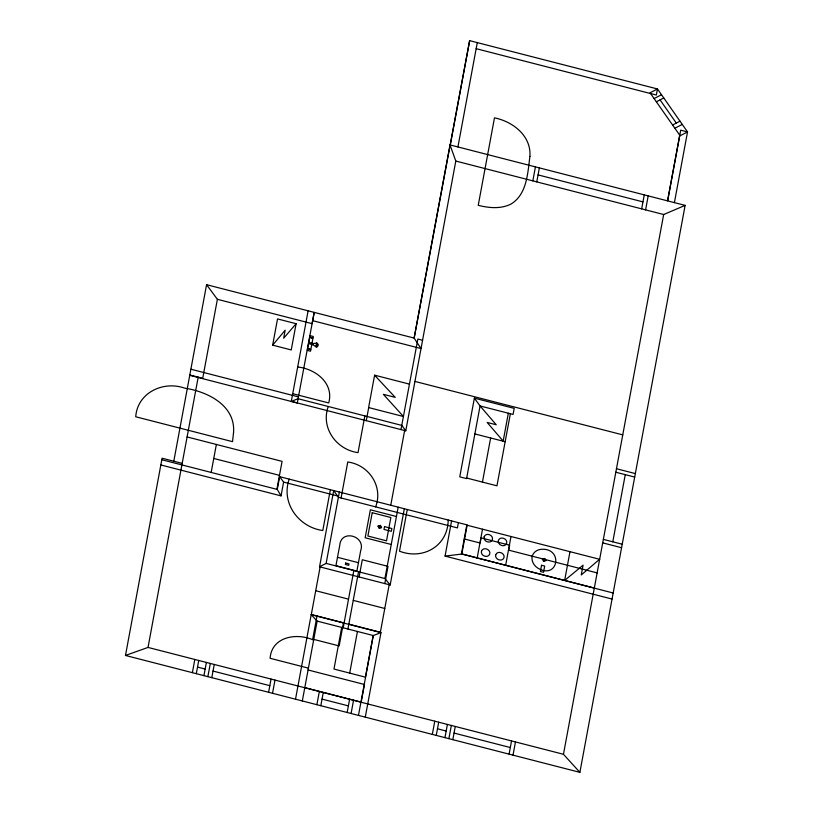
<?xml version="1.0" encoding="UTF-8"?>
<svg xmlns="http://www.w3.org/2000/svg" width="813" height="813" viewBox="0 0 813 813"><rect width="100%" height="100%" fill="white"/><g stroke="black" fill="none" stroke-linecap="round" stroke-linejoin="round"><path stroke-width="1.22" d="M312.67 320.678L420.992 348.543L414.142 338.086L450.006 144.907L685.125 205.384L579.882 772.35L125.476 655.461L162.092 458.217L182.183 463.38M173.799 461.225L206.573 284.692L414.142 338.086L469.64 40.65L657.473 88.963L687.524 131.93L674.404 202.63M125.476 655.461L148.017 647.422L198.199 377.141M206.573 284.692L217.386 299.296L202.722 378.309L189.805 374.986M211.167 472.434L216.36 444.457M192.376 672.676L194.825 659.465M196.299 673.682L198.748 660.471M203.941 675.644L206.39 662.432M207.864 676.66L210.313 663.449M272.66 345.159L277.528 318.92L296.115 323.706L291.247 349.946L272.66 345.159L285.17 330.19L283.686 338.198L296.115 323.706M211.797 677.666L214.256 664.455M450.006 144.907L455.798 161.055L405.768 430.829L291.298 401.378L308.117 310.81M276.887 489.335L282.081 461.367L187.102 436.937M160.832 464.965L281.044 495.879L277.294 489.446L279.662 476.672L467.201 524.924L461.794 554.06L445.057 556.102L451.591 520.899M281.044 495.879L283.605 482.089L279.662 476.672M311.775 344.458L310.515 351.216L307.324 350.393L310.058 335.657L313.249 336.48L312.009 343.198M312.771 344.712L313.005 343.452M289.204 479.131C280.749 503.003 298.635 527.18 322.791 530.523L330.373 489.721M268.595 692.28L271.054 679.068M272.528 693.296L274.987 680.075M328.249 406.49C320.556 427.801 336.297 449.66 358.025 452.638L364.844 415.9M404.325 508.745L390.179 584.964L319.539 566.793L333.696 490.574L338.391 497.292L457.424 527.911L458.4 522.657M295.515 699.2L311.206 614.679L380.972 632.626L365.281 717.147M320.129 566.946L311.308 614.496L344.112 622.931M319.539 566.793L326.125 563.409L338.391 497.292M339.367 492.038L338.594 496.225L283.605 482.089M316.979 616.163L312.72 639.12L339.163 645.918L343.421 622.961M302.324 700.958L317.151 621.102L311.206 614.679M341.084 497.983L347.761 461.997C368.96 464.812 383.38 486.459 375.636 506.875M337.486 557.301L335.932 565.685L356.887 571.082L360.677 550.686C366.043 535.879 341.003 528.846 339.763 545.31L337.486 557.301L358.442 562.698M366.277 420.667L368.706 407.577M316.887 704.698L319.336 691.487M320.82 705.714L323.269 692.503M341.714 627.412L333.98 669.058L365.433 677.158L373.167 635.512M343.208 627.799L353.838 570.543M347.923 629.008L358.553 571.752M359.092 576.966L362.293 559.75L388.014 566.366L384.823 583.582M349.702 673.113L357.435 631.457M450.27 144.978L469.64 40.65M347.161 712.493L349.61 699.271M400.972 429.589L417.862 339.041L422.587 340.261M351.094 713.499L353.543 700.288M390.758 505.259L404.63 430.534M457.922 146.94L477.282 42.622M358.472 715.399L373.299 635.542L380.972 632.626M390.179 584.964L384.925 578.541L398.177 507.17M389.183 584.71L380.362 632.26L348.909 624.171M407.252 509.497L399.508 551.194C423.055 560.259 447.851 546.092 448.217 520.035M474.375 398.136L459.762 476.855L466.581 478.613L480.066 405.951L474.375 398.136L514.192 408.38L513.074 414.437L480.066 405.951L496.215 424.762L487.139 422.425L503.298 441.235M613.175 593.002L461.449 553.887L466.784 525.147L599.659 559.303M532.84 180.872L535.432 166.878M432.323 734.393L434.772 721.182M536.763 181.888L539.365 167.905M482.444 482.129L490.635 437.983M436.256 735.409L438.705 722.188M477.17 558.013L482.516 529.222M444.955 737.645L447.404 724.434M503.145 441.195L508.338 413.228M448.888 738.651L451.337 725.44M510.361 413.746L496.946 485.818L466.682 478.034M452.821 739.667L455.27 726.456M505.645 565.33L510.981 536.539M509.08 754.139L511.54 740.928M513.013 755.155L515.462 741.934M569.984 551.671L564.649 580.431L583.073 565.187L581.254 574.964L599.608 559.283M641.66 208.87L644.262 194.886M645.593 209.876L648.195 195.882M579.882 772.35L563.46 754.281L663.662 214.52L685.125 205.384M679.749 135.253L667.595 200.852L680.715 130.171L687.524 131.93L680.105 135.751L650.054 92.784L657.473 88.963L656.345 95.03L476.164 48.678M612.789 541.814L625.258 474.65M654.099 98.566L661.518 94.745M656.355 101.798L663.774 97.977M672.595 124.999L680.014 121.188M674.841 128.23L682.27 124.409M291.298 401.378L298.076 398.726L401.856 425.423L405.768 430.829M538.064 174.897L642.961 201.878M455.798 161.055L663.662 214.52M217.386 299.296L312.111 323.665L314.214 312.385L297.284 402.994L189.744 375.332M309.783 337.151L312.975 337.974M308.808 342.375L313.32 343.533L316.897 343.116L318.208 344.427L318.096 345.596L317.06 346.968L316.186 346.938L313.086 344.793L308.574 343.635M307.619 348.807L310.8 349.681M414.945 381.419L622.758 434.874M409.498 384.143L374.61 375.169L368.604 407.557L403.482 416.53L383.36 394.325L395.22 397.374L374.6 375.22M297.68 367.019C315.424 368.777 334.295 383.279 328.706 402.943L292.731 393.695M616.467 468.725L635.339 473.583M474.873 433.929L505.168 441.713M615.827 472.231L634.699 477.079M190.882 369.214L298.412 396.876M603.358 539.385L622.23 544.232M602.707 542.871L621.579 547.728M213.758 458.451L279.489 475.351M396.368 516.489L370.362 509.802L365.169 537.779L391.175 544.466M161.807 459.741L277.294 489.446M597.138 572.901L508.714 550.157L509.639 545.208L481.072 537.86L480.107 543.023L464.223 538.938M461.449 553.887L594.323 588.063M445.057 556.102L612.047 599.059M326.125 563.409L384.925 578.541M315.718 590.716L348.523 599.161M353.32 600.39L384.773 608.48M317.151 621.102L373.299 635.542M313.625 640.126C297.03 632.453 271.694 636.447 270.099 658.286L308.422 668.144M308.076 669.983L364.488 684.495L361.206 702.137L304.804 687.625M148.017 647.422L563.46 754.281M197.529 667.077L205.161 669.038M213.026 671.06L269.825 685.674M322.039 699.109L348.391 705.877M437.475 728.794L446.185 731.039M454.04 733.062L510.31 747.533M660.065 99.887L676.304 123.088M233.565 432.272L232.538 441.662L135.73 416.764C137.417 392.709 163.281 380.504 184.653 388.147C207.417 391.541 235.455 405.281 233.565 432.272M529.913 156.452C527.678 173.088 527.068 194.358 510.92 204.104C500.757 209.165 488.908 208.006 478.237 205.323L494.477 117.855C512.891 121.503 531.468 135.944 529.913 156.452M316.796 343.116C313.859 350.078 319.224 345.718 316.826 343.127M345.647 563.053L345.393 564.466L348.726 565.33L348.99 563.917L345.647 563.053M372.222 512.718L367.893 536.031L386.521 540.828L390.85 517.515L372.222 512.718M378.035 526.133L379.193 528.44L381.592 527.647L380.443 525.34L378.035 526.133M378.797 526.458L379.458 527.769L380.83 527.322L380.169 526.001L378.797 526.458M384.529 526.631L384.01 529.436L391.348 531.316L391.866 528.521L384.529 526.631M481.489 551.133C480.219 555.777 487.963 558.744 489.741 554.009C491.011 549.364 483.268 546.397 481.489 551.133M484.152 536.783C482.881 541.428 490.635 544.395 492.404 539.669C493.674 535.015 485.93 532.048 484.152 536.783M495.737 554.791C494.467 559.446 502.21 562.413 503.989 557.677C505.259 553.033 497.515 550.066 495.737 554.791M498.399 540.442C497.129 545.096 504.883 548.064 506.651 543.328C507.922 538.684 500.178 535.716 498.399 540.442M532.322 555.818L531.956 557.799A12.266 10.569 26.2 0 0 537.759 568.104C558.277 580.289 563.653 547.728 541.255 549.293A12.266 10.569 26.2 0 0 532.322 555.818M542.413 559.161L543.582 561.377L545.98 560.655L544.812 558.44L542.413 559.161M541.549 565.269L540.401 571.488L543.541 572.291L544.7 566.082L541.549 565.269M543.175 559.486L543.846 560.746L545.218 560.34L544.547 559.07L543.175 559.486M309.631 348.594C309.346 350.129 308.564 347.862 309.631 348.594M311.399 337.568C310.342 338.269 312.121 338.777 311.399 337.568"/></g></svg>
